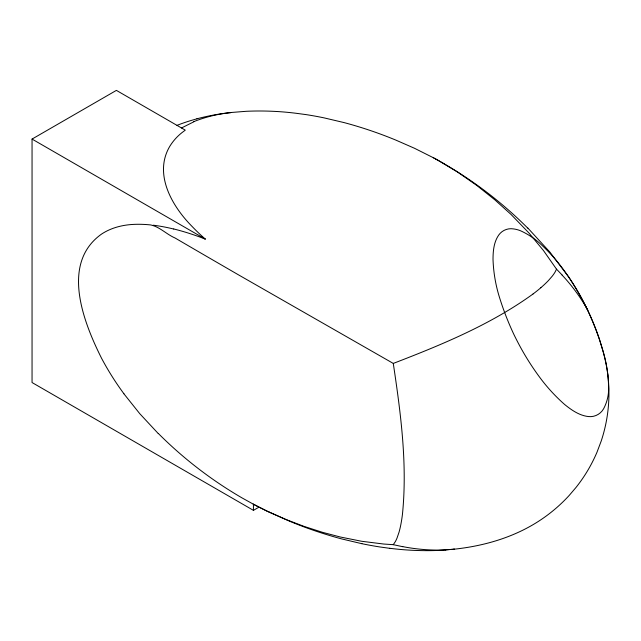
<?xml version="1.0" encoding="UTF-8"?>
<svg xmlns="http://www.w3.org/2000/svg" width="641" height="641" viewBox="0 0 641 641"><rect width="100%" height="100%" fill="white"/><g stroke="black" fill="none" stroke-linecap="round" stroke-linejoin="round"><path stroke-width="0.96" d="M437.627 160.066L457.634 172.1L476.792 185.457L494.66 199.68L510.989 214.398L528.881 232.923L543.472 250.543L556.524 269.172L554.946 272.289A39.389 39.389 0 0 1 552.077 276.367L548.335 280.662A103.273 103.273 0 0 1 540.852 287.689M269.42 512.231L285.606 519.354L304.235 526.453L322.591 532.351L340.371 537.022L361.724 541.284L383.751 544.041L393.278 544.674L395.313 541.669A33.829 33.829 0 0 0 397.051 537.999L399.031 532.23A92.504 92.504 0 0 0 400.801 524.771A147.037 147.037 0 0 0 402.436 514.419C407.54 464.004 400.753 413.261 393.278 363.423L238.452 274.829C217.307 262.602 196.186 250.343 175.097 238.019C166.692 234.446 159.649 226.778 150.675 224.935C144.626 224.31 138.528 224.086 132.455 224.462C121.574 225.127 110.637 228.052 101.486 234.125C60.198 263.539 83.715 322.671 101.582 358.311A284.436 284.436 0 0 0 123.921 393.758M533.08 293.963C490.702 324.61 441.825 344.746 393.278 363.423M181.499 127.968L193.87 121.782M259.004 507.135L253.435 510.348L32.05 382.533L32.05 139.073L116.39 90.381L185.273 130.147L181.932 132.663A52.506 52.506 0 0 0 169.929 146.092C153.231 173.919 172.044 206.258 192.076 226.441A202.476 202.476 0 0 0 205.288 239.077L201.482 237.643A249.694 249.694 0 0 0 173.743 228.965M196.859 118.849L192.829 119.979A190.185 190.185 0 0 0 176.98 125.356M230.888 112.512L246.304 111.294A293.658 293.658 0 0 1 296.358 113.313L306.302 114.643A351.076 351.076 0 0 1 324.17 117.896L344.265 122.639A414.487 414.487 0 0 1 395.85 140.107L414.471 148.263L433.372 157.742M454.237 549.185C481.343 546.292 508.289 538.953 532.006 525.283A156.244 156.244 0 0 0 569.264 495.365L575.93 487.545A151.556 151.556 0 0 0 597.003 452.193L601.194 441.08A151.068 151.068 0 0 0 608.942 393.478A158.063 158.063 0 0 0 607.86 375.073M453.267 549.281L454.605 549.145M454.012 549.209L439.782 550.298M453.419 549.265L445.703 549.834M389.728 548.327L379.784 546.949A351.076 351.076 0 0 1 361.917 543.696M402.764 546.701L393.278 544.674M361.917 543.704L341.821 538.953A414.487 414.487 0 0 1 290.237 521.486L267.409 511.278M269.324 512.247L259.397 507.327M267.033 511.149L253.171 504.09M257.938 506.606L253.435 504.251L253.435 510.348M253.435 504.227L242.058 497.921A406.602 406.602 0 0 1 158.279 433.42M433.276 157.694L434.085 158.127M433.901 158.031L434.798 158.519M434.526 158.367L435.511 158.904M435.151 158.704L436.225 159.288M435.768 159.04L436.938 159.681M436.393 159.385L437.651 160.074M437.01 159.721L444.029 163.671M32.05 139.073L205.28 239.085M556.524 269.172L562.157 275.029M527.888 228.092L549.85 252.057L568.679 276.984M158.199 433.5L139.746 413.661L123.889 393.782M568.607 276.888L568.663 276.96A263.547 263.547 0 0 1 587.893 310.805A254.765 254.765 0 0 1 599.511 339.418L603.614 353.207A136.389 136.389 0 0 1 608.581 386.531A42.274 42.274 0 0 1 603.558 408.846A15.424 15.424 0 0 1 588.438 416.562C579.392 415.568 571.612 410.128 564.721 404.559A174.031 174.031 0 0 1 540.611 378.519A262.137 262.137 0 0 1 521.878 349.778A298.337 298.337 0 0 1 513.802 334.273A287.112 287.112 0 0 1 499.323 296.871A143.496 143.496 0 0 1 493.017 259.365C493.041 251.04 493.818 242.09 498.722 235.063A15.023 15.023 0 0 1 513.481 228.909A28.605 28.605 0 0 1 520.348 230.688A75.43 75.43 0 0 1 540.171 243.644A177.253 177.253 0 0 1 564.216 270.646A255.334 255.334 0 0 1 587.949 310.781A276.784 276.784 0 0 1 603.614 353.207M603.558 353.223A162.926 162.926 0 0 1 607.924 375.065M153.303 225.199A177.381 177.381 0 0 1 173.727 229.045M193.814 121.63A136.269 136.269 0 0 1 230.904 112.632M196.851 118.817A225.632 225.632 0 0 1 230.896 112.552M444.005 163.719A406.602 406.602 0 0 1 527.815 228.172M439.782 550.371A293.658 293.658 0 0 1 389.728 548.279M562.093 275.093A179.047 179.047 0 0 1 587.797 310.18M540.868 287.713A158.992 158.992 0 0 1 533.072 293.955M445.711 549.954A185.61 185.61 0 0 1 402.78 546.629"/></g></svg>
